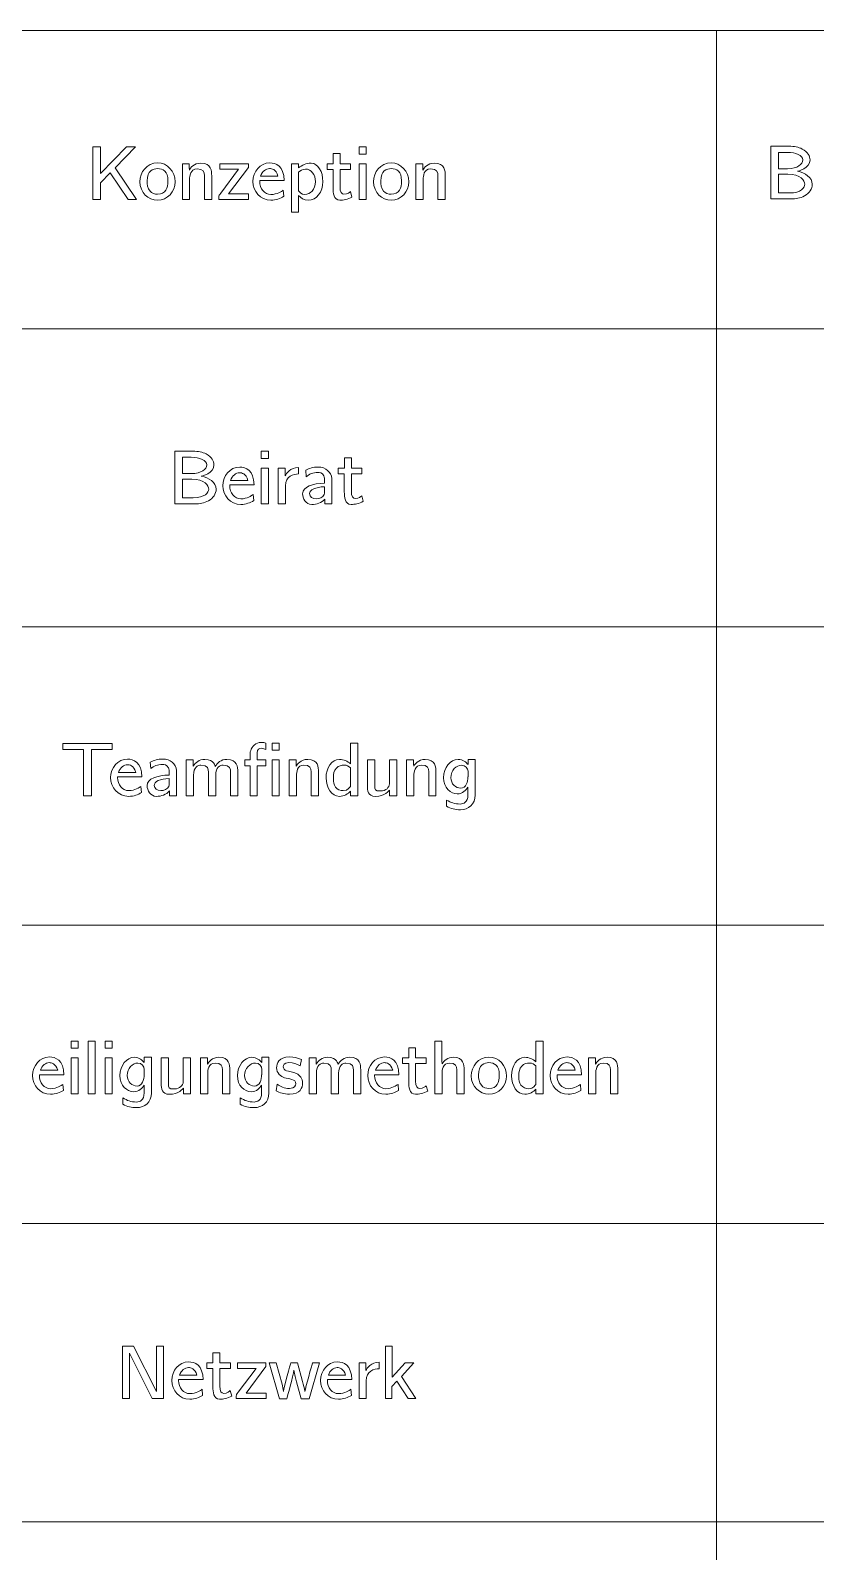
# Model space of a CAD drawing. Header units: inches. Extents: x 0 to 450, y -250 to 0.
# Drawn here: x 92.5 to 158.3, y -127.5 to 0 of the extents above; entities that cross this region are included whole.
import ezdxf

# ---------------------------------------------------------------- set-up
doc = ezdxf.new("R2010")
doc.units = ezdxf.units.IN
doc.header["$MEASUREMENT"] = 0
doc.layers.add('Ebene 1', color=7, linetype='Continuous')
doc.layers.add('Raster', color=7, linetype='Continuous')

msp = doc.modelspace()

# ---------------------------------------------------------------- linework, layer by layer
at = {"layer": 'Ebene 1', "color": 250, "lineweight": 18}
for points in [[(97.73, -9.76), (98.36, -9.76), (98.36, -11.99), (100.54, -9.76), (101.3, -9.76), (99.59, -11.52), (101.39, -14.18), (100.68, -14.18), (99.17, -11.95), (98.36, -12.77), (98.36, -14.18), (97.73, -14.18), (97.73, -9.76)], [(120.06, -9.77), (120.65, -9.77), (120.65, -10.37), (120.06, -10.37), (120.06, -9.77)], [(120.06, -11.18), (120.65, -11.18), (120.65, -14.18), (120.06, -14.18), (120.06, -11.18)], [(111.85, -35.27), (112.44, -35.27), (112.44, -35.87), (111.85, -35.87), (111.85, -35.27)], [(111.85, -36.68), (112.44, -36.68), (112.44, -39.68), (111.85, -39.68), (111.85, -36.68)], [(95.22, -59.77), (99.35, -59.77), (99.35, -60.27), (97.62, -60.27), (97.62, -64.15), (96.95, -64.15), (96.95, -60.27), (95.22, -60.27), (95.22, -59.77)], [(112.76, -59.73), (113.35, -59.73), (113.35, -60.33), (112.76, -60.33), (112.76, -59.73)], [(112.76, -61.15), (113.35, -61.15), (113.35, -64.15), (112.76, -64.15), (112.76, -61.15)], [(95.9, -84.71), (96.5, -84.71), (96.5, -85.31), (95.9, -85.31), (95.9, -84.71)], [(97.33, -84.71), (97.93, -84.71), (97.93, -89.12), (97.33, -89.12), (97.33, -84.71)], [(98.76, -84.71), (99.36, -84.71), (99.36, -85.31), (98.76, -85.31), (98.76, -84.71)], [(95.9, -86.12), (96.5, -86.12), (96.5, -89.12), (95.9, -89.12), (95.9, -86.12)], [(98.76, -86.12), (99.36, -86.12), (99.36, -89.12), (98.76, -89.12), (98.76, -86.12)], [(100.2, -110.27), (101.13, -110.27), (103.05, -114.08), (103.05, -110.27), (103.64, -110.27), (103.64, -114.68), (102.71, -114.68), (100.8, -110.86), (100.8, -114.68), (100.2, -114.68), (100.2, -110.27)], [(122.25, -110.27), (122.81, -110.27), (122.81, -112.88), (123.92, -111.68), (124.65, -111.68), (123.59, -112.83), (124.8, -114.68), (124.15, -114.68), (123.21, -113.23), (122.8, -113.67), (122.8, -114.68), (122.25, -114.68), (122.25, -110.27)]]:
    msp.add_lwpolyline(points, dxfattribs=at)
for points, knots in [([(156.79, -11.81), (156.8, -11.8), (157.85, -11.57), (157.85, -10.85), (157.85, -10.55), (157.66, -10.18), (157.2, -9.94), (156.86, -9.77), (156.54, -9.71), (156.09, -9.71), (156.09, -9.71), (154.57, -9.71), (154.57, -9.71), (154.57, -9.71), (154.57, -14.12), (154.57, -14.12), (154.57, -14.12), (156.26, -14.12), (156.26, -14.12), (156.64, -14.12), (157.02, -14.08), (157.4, -13.86), (157.78, -13.64), (158.04, -13.28), (158.04, -12.9), (158.04, -12.31), (157.41, -11.92), (156.79, -11.81)], [0, 0, 0, 0, 1, 1, 1, 2, 2, 2, 3, 3, 3, 4, 4, 4, 5, 5, 5, 6, 6, 6, 7, 7, 7, 8, 8, 8, 9, 9, 9, 9]), ([(103.15, -11.1), (102.25, -11.1), (101.67, -11.9), (101.67, -12.68), (101.67, -13.6), (102.38, -14.23), (103.15, -14.23), (104, -14.23), (104.63, -13.52), (104.63, -12.69), (104.63, -11.8), (103.96, -11.1), (103.15, -11.1)], [0, 0, 0, 0, 1, 1, 1, 2, 2, 2, 3, 3, 3, 4, 4, 4, 4]), ([(105.23, -11.18), (105.23, -11.18), (105.81, -11.18), (105.81, -11.18), (105.81, -11.18), (105.81, -11.48), (105.81, -11.48), (105.81, -11.48), (105.82, -11.7), (105.82, -11.7), (105.91, -11.53), (106.2, -11.13), (106.78, -11.13), (107.67, -11.13), (107.69, -11.8), (107.69, -12.18), (107.69, -12.18), (107.69, -14.18), (107.69, -14.18), (107.69, -14.18), (107.08, -14.18), (107.08, -14.18), (107.08, -14.18), (107.08, -12.16), (107.08, -12.16), (107.08, -11.88), (106.98, -11.6), (106.46, -11.6), (105.89, -11.6), (105.84, -12.24), (105.84, -12.46), (105.84, -12.46), (105.84, -14.18), (105.84, -14.18), (105.84, -14.18), (105.23, -14.18), (105.23, -14.18), (105.23, -14.18), (105.23, -11.18), (105.23, -11.18)], [0, 0, 0, 0, 1, 1, 1, 2, 2, 2, 3, 3, 3, 4, 4, 4, 5, 5, 5, 6, 6, 6, 7, 7, 7, 8, 8, 8, 9, 9, 9, 10, 10, 10, 11, 11, 11, 12, 12, 12, 13, 13, 13, 13]), ([(108.29, -13.94), (108.29, -13.83), (108.31, -13.83), (108.45, -13.64), (108.45, -13.64), (109.95, -11.64), (109.95, -11.64), (109.95, -11.64), (108.38, -11.64), (108.38, -11.64), (108.38, -11.64), (108.38, -11.18), (108.38, -11.18), (108.38, -11.18), (110.77, -11.18), (110.77, -11.18), (110.77, -11.18), (110.77, -11.49), (110.77, -11.49), (110.77, -11.49), (109.11, -13.7), (109.11, -13.7), (109.11, -13.7), (110.79, -13.7), (110.79, -13.7), (110.79, -13.7), (110.79, -14.18), (110.79, -14.18), (110.79, -14.18), (108.29, -14.18), (108.29, -14.18), (108.29, -14.18), (108.29, -13.94), (108.29, -13.94)], [0, 0, 0, 0, 1, 1, 1, 2, 2, 2, 3, 3, 3, 4, 4, 4, 5, 5, 5, 6, 6, 6, 7, 7, 7, 8, 8, 8, 9, 9, 9, 10, 10, 10, 11, 11, 11, 11]), ([(112.66, -13.75), (112.12, -13.75), (111.72, -13.26), (111.72, -12.65), (111.72, -12.65), (111.72, -12.59), (111.72, -12.59), (111.72, -12.59), (113.76, -12.59), (113.76, -12.59), (113.76, -11.35), (113.04, -11.1), (112.56, -11.1), (111.74, -11.1), (111.15, -11.84), (111.15, -12.66), (111.15, -13.47), (111.75, -14.23), (112.66, -14.23), (113.09, -14.23), (113.44, -14.09), (113.73, -13.9), (113.73, -13.9), (113.68, -13.39), (113.68, -13.39), (113.54, -13.49), (113.19, -13.75), (112.66, -13.75)], [0, 0, 0, 0, 1, 1, 1, 2, 2, 2, 3, 3, 3, 4, 4, 4, 5, 5, 5, 6, 6, 6, 7, 7, 7, 8, 8, 8, 9, 9, 9, 9]), ([(116.03, -11.13), (115.61, -11.13), (115.26, -11.29), (114.96, -11.53), (114.96, -11.53), (114.96, -11.18), (114.96, -11.18), (114.96, -11.18), (114.37, -11.18), (114.37, -11.18), (114.37, -11.18), (114.37, -15.24), (114.37, -15.24), (114.37, -15.24), (114.98, -15.24), (114.98, -15.24), (114.98, -15.24), (114.98, -13.85), (114.98, -13.85), (115.15, -14.02), (115.4, -14.23), (115.8, -14.23), (116.46, -14.23), (117.01, -13.55), (117.01, -12.67), (117.01, -11.86), (116.62, -11.13), (116.03, -11.13)], [0, 0, 0, 0, 1, 1, 1, 2, 2, 2, 3, 3, 3, 4, 4, 4, 5, 5, 5, 6, 6, 6, 7, 7, 7, 8, 8, 8, 9, 9, 9, 9]), ([(117.36, -11.18), (117.36, -11.18), (117.88, -11.18), (117.88, -11.18), (117.88, -11.18), (117.88, -10.32), (117.88, -10.32), (117.88, -10.32), (118.45, -10.32), (118.45, -10.32), (118.45, -10.32), (118.45, -11.18), (118.45, -11.18), (118.45, -11.18), (119.34, -11.18), (119.34, -11.18), (119.34, -11.18), (119.34, -11.66), (119.34, -11.66), (119.34, -11.66), (118.45, -11.66), (118.45, -11.66), (118.45, -11.66), (118.45, -13.11), (118.45, -13.11), (118.45, -13.57), (118.58, -13.73), (118.78, -13.73), (119.09, -13.73), (119.28, -13.55), (119.33, -13.51), (119.33, -13.51), (119.45, -13.97), (119.45, -13.97), (119.09, -14.16), (118.74, -14.23), (118.42, -14.23), (117.92, -14.23), (117.87, -13.59), (117.87, -13.18), (117.87, -13.18), (117.87, -11.66), (117.87, -11.66), (117.87, -11.66), (117.36, -11.66), (117.36, -11.66), (117.36, -11.66), (117.36, -11.18), (117.36, -11.18)], [0, 0, 0, 0, 1, 1, 1, 2, 2, 2, 3, 3, 3, 4, 4, 4, 5, 5, 5, 6, 6, 6, 7, 7, 7, 8, 8, 8, 9, 9, 9, 10, 10, 10, 11, 11, 11, 12, 12, 12, 13, 13, 13, 14, 14, 14, 15, 15, 15, 16, 16, 16, 16]), ([(122.74, -11.1), (121.83, -11.1), (121.26, -11.9), (121.26, -12.68), (121.26, -13.6), (121.97, -14.23), (122.74, -14.23), (123.58, -14.23), (124.22, -13.52), (124.22, -12.69), (124.22, -11.8), (123.54, -11.1), (122.74, -11.1)], [0, 0, 0, 0, 1, 1, 1, 2, 2, 2, 3, 3, 3, 4, 4, 4, 4]), ([(124.81, -11.18), (124.81, -11.18), (125.4, -11.18), (125.4, -11.18), (125.4, -11.18), (125.4, -11.48), (125.4, -11.48), (125.4, -11.48), (125.4, -11.7), (125.4, -11.7), (125.5, -11.53), (125.78, -11.13), (126.36, -11.13), (127.25, -11.13), (127.27, -11.8), (127.27, -12.18), (127.27, -12.18), (127.27, -14.18), (127.27, -14.18), (127.27, -14.18), (126.66, -14.18), (126.66, -14.18), (126.66, -14.18), (126.66, -12.16), (126.66, -12.16), (126.66, -11.88), (126.57, -11.6), (126.04, -11.6), (125.47, -11.6), (125.42, -12.24), (125.42, -12.46), (125.42, -12.46), (125.42, -14.18), (125.42, -14.18), (125.42, -14.18), (124.81, -14.18), (124.81, -14.18), (124.81, -14.18), (124.81, -11.18), (124.81, -11.18)], [0, 0, 0, 0, 1, 1, 1, 2, 2, 2, 3, 3, 3, 4, 4, 4, 5, 5, 5, 6, 6, 6, 7, 7, 7, 8, 8, 8, 9, 9, 9, 10, 10, 10, 11, 11, 11, 12, 12, 12, 13, 13, 13, 13]), ([(155.2, -10.42), (155.2, -10.42), (155.21, -10.22), (155.21, -10.22), (155.21, -10.22), (155.94, -10.22), (155.94, -10.22), (156.67, -10.22), (157.24, -10.47), (157.24, -10.85), (157.24, -11.21), (156.79, -11.59), (155.97, -11.59), (155.97, -11.59), (155.2, -11.59), (155.2, -11.59), (155.2, -11.59), (155.2, -10.42), (155.2, -10.42)], [0, 0, 0, 0, 1, 1, 1, 2, 2, 2, 3, 3, 3, 4, 4, 4, 5, 5, 5, 6, 6, 6, 6]), ([(104.02, -12.61), (104.02, -13.22), (103.84, -13.73), (103.15, -13.73), (102.91, -13.73), (102.68, -13.65), (102.52, -13.47), (102.31, -13.23), (102.28, -12.88), (102.28, -12.62), (102.28, -11.73), (102.78, -11.58), (103.15, -11.58), (103.6, -11.58), (104.02, -11.81), (104.02, -12.58), (104.02, -12.58), (104.02, -12.61), (104.02, -12.61)], [0, 0, 0, 0, 1, 1, 1, 2, 2, 2, 3, 3, 3, 4, 4, 4, 5, 5, 5, 6, 6, 6, 6]), ([(112.55, -11.58), (112.69, -11.58), (113.09, -11.61), (113.24, -12.21), (113.24, -12.21), (111.79, -12.21), (111.79, -12.21), (111.93, -11.81), (112.25, -11.58), (112.55, -11.58)], [0, 0, 0, 0, 1, 1, 1, 2, 2, 2, 3, 3, 3, 3]), ([(115.5, -13.75), (115.19, -13.75), (115.05, -13.54), (114.98, -13.45), (114.98, -13.45), (114.98, -11.88), (114.98, -11.88), (115.1, -11.76), (115.27, -11.62), (115.56, -11.62), (116.03, -11.62), (116.39, -12.1), (116.39, -12.67), (116.39, -13.34), (115.93, -13.75), (115.5, -13.75)], [0, 0, 0, 0, 1, 1, 1, 2, 2, 2, 3, 3, 3, 4, 4, 4, 5, 5, 5, 5]), ([(123.61, -12.61), (123.61, -13.22), (123.42, -13.73), (122.74, -13.73), (122.49, -13.73), (122.26, -13.65), (122.1, -13.47), (121.89, -13.23), (121.87, -12.88), (121.87, -12.62), (121.87, -11.73), (122.36, -11.58), (122.74, -11.58), (123.19, -11.58), (123.6, -11.81), (123.61, -12.58), (123.61, -12.58), (123.61, -12.61), (123.61, -12.61)], [0, 0, 0, 0, 1, 1, 1, 2, 2, 2, 3, 3, 3, 4, 4, 4, 5, 5, 5, 6, 6, 6, 6]), ([(156.12, -13.62), (156.07, -13.62), (156.02, -13.61), (155.97, -13.61), (155.97, -13.61), (155.2, -13.61), (155.2, -13.61), (155.2, -13.61), (155.2, -12.29), (155.2, -12.29), (155.2, -12.29), (155.21, -12.06), (155.21, -12.06), (155.21, -12.06), (155.99, -12.06), (155.99, -12.06), (157.07, -12.06), (157.41, -12.57), (157.41, -12.9), (157.41, -13.16), (157.1, -13.62), (156.12, -13.62)], [0, 0, 0, 0, 1, 1, 1, 2, 2, 2, 3, 3, 3, 4, 4, 4, 5, 5, 5, 6, 6, 6, 7, 7, 7, 7]), ([(106.82, -37.37), (106.84, -37.36), (107.88, -37.13), (107.88, -36.4), (107.88, -36.11), (107.69, -35.74), (107.23, -35.5), (106.89, -35.33), (106.58, -35.27), (106.12, -35.27), (106.12, -35.27), (104.6, -35.27), (104.6, -35.27), (104.6, -35.27), (104.6, -39.68), (104.6, -39.68), (104.6, -39.68), (106.3, -39.68), (106.3, -39.68), (106.67, -39.68), (107.05, -39.64), (107.43, -39.42), (107.81, -39.2), (108.07, -38.84), (108.07, -38.46), (108.07, -37.87), (107.45, -37.48), (106.82, -37.37)], [0, 0, 0, 0, 1, 1, 1, 2, 2, 2, 3, 3, 3, 4, 4, 4, 5, 5, 5, 6, 6, 6, 7, 7, 7, 8, 8, 8, 9, 9, 9, 9]), ([(105.24, -35.98), (105.24, -35.98), (105.24, -35.78), (105.24, -35.78), (105.24, -35.78), (105.97, -35.78), (105.97, -35.78), (106.7, -35.78), (107.27, -36.03), (107.27, -36.41), (107.27, -36.77), (106.82, -37.15), (106, -37.15), (106, -37.15), (105.24, -37.15), (105.24, -37.15), (105.24, -37.15), (105.24, -35.98), (105.24, -35.98)], [0, 0, 0, 0, 1, 1, 1, 2, 2, 2, 3, 3, 3, 4, 4, 4, 5, 5, 5, 6, 6, 6, 6]), ([(110.14, -39.26), (109.6, -39.26), (109.2, -38.76), (109.2, -38.16), (109.2, -38.16), (109.2, -38.09), (109.2, -38.09), (109.2, -38.09), (111.24, -38.09), (111.24, -38.09), (111.24, -36.86), (110.52, -36.6), (110.04, -36.6), (109.22, -36.6), (108.63, -37.34), (108.63, -38.16), (108.63, -38.98), (109.23, -39.73), (110.14, -39.73), (110.57, -39.73), (110.92, -39.59), (111.21, -39.41), (111.21, -39.41), (111.16, -38.89), (111.16, -38.89), (111.02, -39), (110.67, -39.26), (110.14, -39.26)], [0, 0, 0, 0, 1, 1, 1, 2, 2, 2, 3, 3, 3, 4, 4, 4, 5, 5, 5, 6, 6, 6, 7, 7, 7, 8, 8, 8, 9, 9, 9, 9]), ([(113.27, -36.68), (113.27, -36.68), (113.85, -36.68), (113.85, -36.68), (113.85, -36.68), (113.85, -37.33), (113.85, -37.33), (113.96, -37.12), (114.28, -36.65), (114.96, -36.63), (114.96, -36.63), (114.96, -37.17), (114.96, -37.17), (114.57, -37.18), (113.87, -37.37), (113.87, -38.18), (113.87, -38.18), (113.87, -39.68), (113.87, -39.68), (113.87, -39.68), (113.27, -39.68), (113.27, -39.68), (113.27, -39.68), (113.27, -36.68), (113.27, -36.68)], [0, 0, 0, 0, 1, 1, 1, 2, 2, 2, 3, 3, 3, 4, 4, 4, 5, 5, 5, 6, 6, 6, 7, 7, 7, 8, 8, 8, 8]), ([(117.76, -37.55), (117.73, -37.02), (117.24, -36.6), (116.63, -36.6), (116.19, -36.6), (115.88, -36.7), (115.57, -36.87), (115.57, -36.87), (115.61, -37.41), (115.61, -37.41), (115.88, -37.2), (116.15, -37.05), (116.61, -37.05), (116.7, -37.05), (116.95, -37.06), (117.09, -37.34), (117.15, -37.48), (117.15, -37.57), (117.15, -37.73), (117.15, -37.73), (117.15, -37.95), (117.15, -37.95), (116.15, -37.98), (115.31, -38.24), (115.31, -38.84), (115.31, -39.21), (115.55, -39.73), (116.09, -39.73), (116.48, -39.73), (116.91, -39.59), (117.17, -39.28), (117.17, -39.28), (117.17, -39.45), (117.17, -39.45), (117.17, -39.45), (117.17, -39.68), (117.17, -39.68), (117.17, -39.68), (117.77, -39.68), (117.77, -39.68), (117.77, -39.68), (117.77, -37.76), (117.77, -37.76), (117.77, -37.76), (117.76, -37.55), (117.76, -37.55)], [0, 0, 0, 0, 1, 1, 1, 2, 2, 2, 3, 3, 3, 4, 4, 4, 5, 5, 5, 6, 6, 6, 7, 7, 7, 8, 8, 8, 9, 9, 9, 10, 10, 10, 11, 11, 11, 12, 12, 12, 13, 13, 13, 14, 14, 14, 15, 15, 15, 15]), ([(118.3, -36.68), (118.3, -36.68), (118.82, -36.68), (118.82, -36.68), (118.82, -36.68), (118.82, -35.83), (118.82, -35.83), (118.82, -35.83), (119.4, -35.83), (119.4, -35.83), (119.4, -35.83), (119.4, -36.68), (119.4, -36.68), (119.4, -36.68), (120.29, -36.68), (120.29, -36.68), (120.29, -36.68), (120.29, -37.16), (120.29, -37.16), (120.29, -37.16), (119.4, -37.16), (119.4, -37.16), (119.4, -37.16), (119.4, -38.61), (119.4, -38.61), (119.4, -39.08), (119.53, -39.24), (119.73, -39.24), (120.03, -39.24), (120.22, -39.05), (120.27, -39.01), (120.27, -39.01), (120.4, -39.47), (120.4, -39.47), (120.04, -39.67), (119.68, -39.73), (119.37, -39.73), (118.86, -39.73), (118.81, -39.1), (118.81, -38.68), (118.81, -38.68), (118.81, -37.16), (118.81, -37.16), (118.81, -37.16), (118.3, -37.16), (118.3, -37.16), (118.3, -37.16), (118.3, -36.68), (118.3, -36.68)], [0, 0, 0, 0, 1, 1, 1, 2, 2, 2, 3, 3, 3, 4, 4, 4, 5, 5, 5, 6, 6, 6, 7, 7, 7, 8, 8, 8, 9, 9, 9, 10, 10, 10, 11, 11, 11, 12, 12, 12, 13, 13, 13, 14, 14, 14, 15, 15, 15, 16, 16, 16, 16]), ([(106.15, -39.18), (106.1, -39.18), (106.05, -39.17), (106, -39.17), (106, -39.17), (105.24, -39.17), (105.24, -39.17), (105.24, -39.17), (105.24, -37.85), (105.24, -37.85), (105.24, -37.85), (105.24, -37.62), (105.24, -37.62), (105.24, -37.62), (106.02, -37.62), (106.02, -37.62), (107.1, -37.62), (107.44, -38.13), (107.44, -38.46), (107.44, -38.72), (107.13, -39.18), (106.15, -39.18)], [0, 0, 0, 0, 1, 1, 1, 2, 2, 2, 3, 3, 3, 4, 4, 4, 5, 5, 5, 6, 6, 6, 7, 7, 7, 7]), ([(110.03, -37.08), (110.17, -37.08), (110.57, -37.12), (110.72, -37.72), (110.72, -37.72), (109.27, -37.72), (109.27, -37.72), (109.41, -37.31), (109.73, -37.08), (110.03, -37.08)], [0, 0, 0, 0, 1, 1, 1, 2, 2, 2, 3, 3, 3, 3]), ([(117.15, -38.65), (117.15, -38.74), (117.15, -38.82), (117.12, -38.91), (117.02, -39.13), (116.73, -39.26), (116.46, -39.26), (116.15, -39.26), (115.9, -39.08), (115.9, -38.82), (115.9, -38.48), (116.4, -38.28), (117.15, -38.25), (117.15, -38.25), (117.15, -38.65), (117.15, -38.65)], [0, 0, 0, 0, 1, 1, 1, 2, 2, 2, 3, 3, 3, 4, 4, 4, 5, 5, 5, 5]), ([(110.46, -61.15), (110.46, -61.15), (110.91, -61.15), (110.91, -61.15), (110.91, -61.15), (110.91, -60.81), (110.91, -60.81), (110.91, -60.63), (110.9, -60.53), (110.96, -60.36), (111.06, -60.03), (111.36, -59.68), (111.85, -59.68), (111.98, -59.68), (112.12, -59.71), (112.24, -59.73), (112.24, -59.73), (112.24, -60.28), (112.24, -60.28), (112.13, -60.22), (112.01, -60.17), (111.84, -60.17), (111.72, -60.17), (111.49, -60.23), (111.49, -60.56), (111.49, -60.56), (111.49, -61.15), (111.49, -61.15), (111.49, -61.15), (112.24, -61.15), (112.24, -61.15), (112.24, -61.15), (112.24, -61.63), (112.24, -61.63), (112.24, -61.63), (111.51, -61.63), (111.51, -61.63), (111.51, -61.63), (111.51, -64.15), (111.51, -64.15), (111.51, -64.15), (110.91, -64.15), (110.91, -64.15), (110.91, -64.15), (110.91, -61.63), (110.91, -61.63), (110.91, -61.63), (110.46, -61.63), (110.46, -61.63), (110.46, -61.63), (110.46, -61.15), (110.46, -61.15)], [0, 0, 0, 0, 1, 1, 1, 2, 2, 2, 3, 3, 3, 4, 4, 4, 5, 5, 5, 6, 6, 6, 7, 7, 7, 8, 8, 8, 9, 9, 9, 10, 10, 10, 11, 11, 11, 12, 12, 12, 13, 13, 13, 14, 14, 14, 15, 15, 15, 16, 16, 16, 17, 17, 17, 17]), ([(119.33, -59.73), (119.33, -59.73), (119.33, -61.47), (119.33, -61.47), (119.08, -61.25), (118.77, -61.1), (118.4, -61.1), (117.74, -61.1), (117.28, -61.83), (117.28, -62.64), (117.28, -63.47), (117.75, -64.2), (118.4, -64.2), (118.82, -64.2), (119.11, -63.98), (119.32, -63.77), (119.32, -63.77), (119.32, -64.15), (119.32, -64.15), (119.32, -64.15), (119.93, -64.15), (119.93, -64.15), (119.93, -64.15), (119.93, -59.73), (119.93, -59.73), (119.93, -59.73), (119.33, -59.73), (119.33, -59.73)], [0, 0, 0, 0, 1, 1, 1, 2, 2, 2, 3, 3, 3, 4, 4, 4, 5, 5, 5, 6, 6, 6, 7, 7, 7, 8, 8, 8, 9, 9, 9, 9]), ([(100.74, -63.72), (100.2, -63.72), (99.8, -63.23), (99.8, -62.62), (99.8, -62.62), (99.8, -62.56), (99.8, -62.56), (99.8, -62.56), (101.84, -62.56), (101.84, -62.56), (101.84, -61.32), (101.12, -61.07), (100.64, -61.07), (99.82, -61.07), (99.22, -61.81), (99.22, -62.63), (99.22, -63.44), (99.83, -64.2), (100.74, -64.2), (101.17, -64.2), (101.52, -64.06), (101.8, -63.88), (101.8, -63.88), (101.76, -63.36), (101.76, -63.36), (101.62, -63.46), (101.26, -63.72), (100.74, -63.72)], [0, 0, 0, 0, 1, 1, 1, 2, 2, 2, 3, 3, 3, 4, 4, 4, 5, 5, 5, 6, 6, 6, 7, 7, 7, 8, 8, 8, 9, 9, 9, 9]), ([(104.74, -62.02), (104.7, -61.49), (104.22, -61.07), (103.6, -61.07), (103.16, -61.07), (102.86, -61.17), (102.54, -61.34), (102.54, -61.34), (102.58, -61.87), (102.58, -61.87), (102.86, -61.67), (103.12, -61.52), (103.59, -61.52), (103.68, -61.52), (103.92, -61.53), (104.06, -61.81), (104.13, -61.94), (104.13, -62.04), (104.13, -62.19), (104.13, -62.19), (104.13, -62.41), (104.13, -62.41), (103.12, -62.45), (102.28, -62.71), (102.28, -63.3), (102.28, -63.68), (102.53, -64.2), (103.07, -64.2), (103.45, -64.2), (103.89, -64.06), (104.14, -63.74), (104.14, -63.74), (104.15, -63.92), (104.15, -63.92), (104.15, -63.92), (104.15, -64.15), (104.15, -64.15), (104.15, -64.15), (104.74, -64.15), (104.74, -64.15), (104.74, -64.15), (104.74, -62.23), (104.74, -62.23), (104.74, -62.23), (104.74, -62.02), (104.74, -62.02)], [0, 0, 0, 0, 1, 1, 1, 2, 2, 2, 3, 3, 3, 4, 4, 4, 5, 5, 5, 6, 6, 6, 7, 7, 7, 8, 8, 8, 9, 9, 9, 10, 10, 10, 11, 11, 11, 12, 12, 12, 13, 13, 13, 14, 14, 14, 15, 15, 15, 15]), ([(105.56, -61.15), (105.56, -61.15), (106.15, -61.15), (106.15, -61.15), (106.15, -61.15), (106.15, -61.46), (106.15, -61.46), (106.15, -61.46), (106.15, -61.67), (106.15, -61.67), (106.32, -61.38), (106.64, -61.1), (107.11, -61.1), (107.93, -61.1), (107.96, -61.7), (107.99, -61.7), (108.15, -61.4), (108.47, -61.1), (108.97, -61.1), (109.84, -61.1), (109.88, -61.75), (109.88, -62.15), (109.88, -62.15), (109.88, -64.15), (109.88, -64.15), (109.88, -64.15), (109.27, -64.15), (109.27, -64.15), (109.27, -64.15), (109.27, -62.18), (109.27, -62.18), (109.26, -61.95), (109.26, -61.58), (108.64, -61.58), (108.4, -61.58), (108.03, -61.74), (108.03, -62.43), (108.03, -62.43), (108.03, -64.15), (108.03, -64.15), (108.03, -64.15), (107.41, -64.15), (107.41, -64.15), (107.41, -64.15), (107.41, -62.18), (107.41, -62.18), (107.4, -61.95), (107.41, -61.58), (106.79, -61.58), (106.54, -61.58), (106.17, -61.74), (106.17, -62.43), (106.17, -62.43), (106.17, -64.15), (106.17, -64.15), (106.17, -64.15), (105.56, -64.15), (105.56, -64.15), (105.56, -64.15), (105.56, -61.15), (105.56, -61.15)], [0, 0, 0, 0, 1, 1, 1, 2, 2, 2, 3, 3, 3, 4, 4, 4, 5, 5, 5, 6, 6, 6, 7, 7, 7, 8, 8, 8, 9, 9, 9, 10, 10, 10, 11, 11, 11, 12, 12, 12, 13, 13, 13, 14, 14, 14, 15, 15, 15, 16, 16, 16, 17, 17, 17, 18, 18, 18, 19, 19, 19, 20, 20, 20, 20]), ([(114.19, -61.15), (114.19, -61.15), (114.77, -61.15), (114.77, -61.15), (114.77, -61.15), (114.77, -61.46), (114.77, -61.46), (114.77, -61.46), (114.78, -61.67), (114.78, -61.67), (114.87, -61.5), (115.16, -61.1), (115.74, -61.1), (116.62, -61.1), (116.64, -61.77), (116.64, -62.15), (116.64, -62.15), (116.64, -64.15), (116.64, -64.15), (116.64, -64.15), (116.03, -64.15), (116.03, -64.15), (116.03, -64.15), (116.03, -62.13), (116.03, -62.13), (116.03, -61.85), (115.94, -61.58), (115.42, -61.58), (114.85, -61.58), (114.8, -62.21), (114.8, -62.43), (114.8, -62.43), (114.8, -64.15), (114.8, -64.15), (114.8, -64.15), (114.19, -64.15), (114.19, -64.15), (114.19, -64.15), (114.19, -61.15), (114.19, -61.15)], [0, 0, 0, 0, 1, 1, 1, 2, 2, 2, 3, 3, 3, 4, 4, 4, 5, 5, 5, 6, 6, 6, 7, 7, 7, 8, 8, 8, 9, 9, 9, 10, 10, 10, 11, 11, 11, 12, 12, 12, 13, 13, 13, 13]), ([(120.75, -61.15), (120.75, -61.15), (121.36, -61.15), (121.36, -61.15), (121.36, -61.15), (121.36, -63.27), (121.36, -63.27), (121.37, -63.66), (121.34, -63.75), (121.84, -63.75), (122.33, -63.75), (122.56, -63.44), (122.59, -63.16), (122.6, -63.09), (122.6, -63.02), (122.6, -62.96), (122.6, -62.96), (122.6, -61.15), (122.6, -61.15), (122.6, -61.15), (123.21, -61.15), (123.21, -61.15), (123.21, -61.15), (123.21, -64.15), (123.21, -64.15), (123.21, -64.15), (122.61, -64.15), (122.61, -64.15), (122.61, -64.15), (122.61, -63.67), (122.61, -63.67), (122.57, -63.72), (122.2, -64.2), (121.42, -64.2), (120.78, -64.2), (120.75, -63.68), (120.75, -63.32), (120.75, -63.32), (120.75, -61.15), (120.75, -61.15)], [0, 0, 0, 0, 1, 1, 1, 2, 2, 2, 3, 3, 3, 4, 4, 4, 5, 5, 5, 6, 6, 6, 7, 7, 7, 8, 8, 8, 9, 9, 9, 10, 10, 10, 11, 11, 11, 12, 12, 12, 13, 13, 13, 13]), ([(124.03, -61.15), (124.03, -61.15), (124.62, -61.15), (124.62, -61.15), (124.62, -61.15), (124.62, -61.46), (124.62, -61.46), (124.62, -61.46), (124.63, -61.67), (124.63, -61.67), (124.72, -61.5), (125.01, -61.1), (125.58, -61.1), (126.47, -61.1), (126.49, -61.77), (126.49, -62.15), (126.49, -62.15), (126.49, -64.15), (126.49, -64.15), (126.49, -64.15), (125.88, -64.15), (125.88, -64.15), (125.88, -64.15), (125.88, -62.13), (125.88, -62.13), (125.88, -61.85), (125.79, -61.58), (125.27, -61.58), (124.7, -61.58), (124.64, -62.21), (124.64, -62.43), (124.64, -62.43), (124.64, -64.15), (124.64, -64.15), (124.64, -64.15), (124.03, -64.15), (124.03, -64.15), (124.03, -64.15), (124.03, -61.15), (124.03, -61.15)], [0, 0, 0, 0, 1, 1, 1, 2, 2, 2, 3, 3, 3, 4, 4, 4, 5, 5, 5, 6, 6, 6, 7, 7, 7, 8, 8, 8, 9, 9, 9, 10, 10, 10, 11, 11, 11, 12, 12, 12, 13, 13, 13, 13]), ([(129.18, -61.1), (129.18, -61.1), (129.18, -61.54), (129.18, -61.54), (129.02, -61.34), (128.76, -61.1), (128.35, -61.1), (127.7, -61.1), (127.13, -61.77), (127.13, -62.64), (127.13, -63.47), (127.72, -63.99), (128.28, -63.99), (128.74, -63.99), (129.02, -63.68), (129.16, -63.42), (129.16, -63.42), (129.17, -63.64), (129.17, -63.64), (129.17, -63.64), (129.17, -64.08), (129.17, -64.08), (129.17, -64.69), (128.78, -64.84), (128.54, -64.84), (128.05, -64.84), (127.75, -64.71), (127.37, -64.51), (127.37, -64.51), (127.37, -65.03), (127.37, -65.03), (127.76, -65.22), (128.07, -65.32), (128.55, -65.32), (129.21, -65.32), (129.78, -64.86), (129.78, -64.09), (129.78, -64.09), (129.78, -61.1), (129.78, -61.1), (129.78, -61.1), (129.18, -61.1), (129.18, -61.1)], [0, 0, 0, 0, 1, 1, 1, 2, 2, 2, 3, 3, 3, 4, 4, 4, 5, 5, 5, 6, 6, 6, 7, 7, 7, 8, 8, 8, 9, 9, 9, 10, 10, 10, 11, 11, 11, 12, 12, 12, 13, 13, 13, 14, 14, 14, 14]), ([(100.63, -61.55), (100.77, -61.55), (101.17, -61.58), (101.32, -62.19), (101.32, -62.19), (99.87, -62.19), (99.87, -62.19), (100.01, -61.78), (100.32, -61.55), (100.63, -61.55)], [0, 0, 0, 0, 1, 1, 1, 2, 2, 2, 3, 3, 3, 3]), ([(119.32, -63.38), (119.29, -63.39), (119.13, -63.72), (118.72, -63.72), (118.48, -63.72), (118.22, -63.63), (118.08, -63.42), (117.93, -63.23), (117.9, -62.97), (117.89, -62.73), (117.89, -62.73), (117.89, -62.6), (117.89, -62.6), (117.9, -62.33), (117.94, -62.03), (118.14, -61.83), (118.31, -61.63), (118.59, -61.58), (118.79, -61.58), (119.03, -61.58), (119.17, -61.67), (119.32, -61.82), (119.32, -61.82), (119.32, -63.38), (119.32, -63.38)], [0, 0, 0, 0, 1, 1, 1, 2, 2, 2, 3, 3, 3, 4, 4, 4, 5, 5, 5, 6, 6, 6, 7, 7, 7, 8, 8, 8, 8]), ([(129.18, -62.56), (129.18, -62.56), (129.17, -62.56), (129.17, -62.56), (129.16, -62.98), (129.03, -63.51), (128.56, -63.51), (128.15, -63.51), (127.74, -63.15), (127.74, -62.64), (127.74, -62), (128.21, -61.58), (128.64, -61.58), (128.98, -61.58), (129.18, -61.89), (129.18, -62.1), (129.18, -62.1), (129.18, -62.56), (129.18, -62.56)], [0, 0, 0, 0, 1, 1, 1, 2, 2, 2, 3, 3, 3, 4, 4, 4, 5, 5, 5, 6, 6, 6, 6]), ([(104.13, -63.11), (104.13, -63.2), (104.13, -63.29), (104.09, -63.37), (103.99, -63.6), (103.7, -63.72), (103.43, -63.72), (103.12, -63.72), (102.87, -63.54), (102.87, -63.29), (102.87, -62.94), (103.37, -62.74), (104.13, -62.71), (104.13, -62.71), (104.13, -63.11), (104.13, -63.11)], [0, 0, 0, 0, 1, 1, 1, 2, 2, 2, 3, 3, 3, 4, 4, 4, 5, 5, 5, 5]), ([(123.7, -86.12), (123.7, -86.12), (124.22, -86.12), (124.22, -86.12), (124.22, -86.12), (124.22, -85.27), (124.22, -85.27), (124.22, -85.27), (124.79, -85.27), (124.79, -85.27), (124.79, -85.27), (124.79, -86.12), (124.79, -86.12), (124.79, -86.12), (125.68, -86.12), (125.68, -86.12), (125.68, -86.12), (125.68, -86.6), (125.68, -86.6), (125.68, -86.6), (124.79, -86.6), (124.79, -86.6), (124.79, -86.6), (124.79, -88.06), (124.79, -88.06), (124.79, -88.52), (124.93, -88.68), (125.12, -88.68), (125.43, -88.68), (125.62, -88.49), (125.67, -88.46), (125.67, -88.46), (125.8, -88.91), (125.8, -88.91), (125.43, -89.11), (125.08, -89.17), (124.77, -89.17), (124.26, -89.17), (124.21, -88.54), (124.21, -88.13), (124.21, -88.13), (124.21, -86.6), (124.21, -86.6), (124.21, -86.6), (123.7, -86.6), (123.7, -86.6), (123.7, -86.6), (123.7, -86.12), (123.7, -86.12)], [0, 0, 0, 0, 1, 1, 1, 2, 2, 2, 3, 3, 3, 4, 4, 4, 5, 5, 5, 6, 6, 6, 7, 7, 7, 8, 8, 8, 9, 9, 9, 10, 10, 10, 11, 11, 11, 12, 12, 12, 13, 13, 13, 14, 14, 14, 15, 15, 15, 16, 16, 16, 16]), ([(126.39, -84.71), (126.39, -84.71), (126.99, -84.71), (126.99, -84.71), (126.99, -84.71), (126.99, -86.36), (126.99, -86.36), (126.99, -86.36), (127, -86.63), (127, -86.63), (127.16, -86.35), (127.47, -86.07), (127.94, -86.07), (128.83, -86.07), (128.85, -86.74), (128.85, -87.12), (128.85, -87.12), (128.85, -89.12), (128.85, -89.12), (128.85, -89.12), (128.24, -89.12), (128.24, -89.12), (128.24, -89.12), (128.24, -87.11), (128.24, -87.11), (128.24, -86.82), (128.15, -86.55), (127.63, -86.55), (127.05, -86.55), (127, -87.19), (127, -87.41), (127, -87.41), (127, -89.12), (127, -89.12), (127, -89.12), (126.39, -89.12), (126.39, -89.12), (126.39, -89.12), (126.39, -84.71), (126.39, -84.71)], [0, 0, 0, 0, 1, 1, 1, 2, 2, 2, 3, 3, 3, 4, 4, 4, 5, 5, 5, 6, 6, 6, 7, 7, 7, 8, 8, 8, 9, 9, 9, 10, 10, 10, 11, 11, 11, 12, 12, 12, 13, 13, 13, 13]), ([(134.87, -84.71), (134.87, -84.71), (134.87, -86.44), (134.87, -86.44), (134.62, -86.23), (134.31, -86.07), (133.94, -86.07), (133.28, -86.07), (132.83, -86.8), (132.83, -87.62), (132.83, -88.45), (133.29, -89.17), (133.94, -89.17), (134.36, -89.17), (134.65, -88.96), (134.86, -88.75), (134.86, -88.75), (134.86, -89.12), (134.86, -89.12), (134.86, -89.12), (135.47, -89.12), (135.47, -89.12), (135.47, -89.12), (135.47, -84.71), (135.47, -84.71), (135.47, -84.71), (134.87, -84.71), (134.87, -84.71)], [0, 0, 0, 0, 1, 1, 1, 2, 2, 2, 3, 3, 3, 4, 4, 4, 5, 5, 5, 6, 6, 6, 7, 7, 7, 8, 8, 8, 9, 9, 9, 9]), ([(94.19, -88.7), (93.65, -88.7), (93.25, -88.2), (93.25, -87.6), (93.25, -87.6), (93.25, -87.53), (93.25, -87.53), (93.25, -87.53), (95.3, -87.53), (95.3, -87.53), (95.3, -86.3), (94.57, -86.04), (94.09, -86.04), (93.27, -86.04), (92.68, -86.79), (92.68, -87.6), (92.68, -88.42), (93.28, -89.17), (94.19, -89.17), (94.62, -89.17), (94.97, -89.03), (95.26, -88.85), (95.26, -88.85), (95.22, -88.34), (95.22, -88.34), (95.08, -88.44), (94.72, -88.7), (94.19, -88.7)], [0, 0, 0, 0, 1, 1, 1, 2, 2, 2, 3, 3, 3, 4, 4, 4, 5, 5, 5, 6, 6, 6, 7, 7, 7, 8, 8, 8, 9, 9, 9, 9]), ([(94.08, -86.52), (94.22, -86.52), (94.62, -86.56), (94.78, -87.16), (94.78, -87.16), (93.33, -87.16), (93.33, -87.16), (93.46, -86.75), (93.78, -86.52), (94.08, -86.52)], [0, 0, 0, 0, 1, 1, 1, 2, 2, 2, 3, 3, 3, 3]), ([(102.04, -86.07), (102.04, -86.07), (102.04, -86.52), (102.04, -86.52), (101.88, -86.32), (101.62, -86.07), (101.22, -86.07), (100.57, -86.07), (100, -86.75), (100, -87.61), (100, -88.44), (100.58, -88.96), (101.15, -88.96), (101.6, -88.96), (101.88, -88.65), (102.02, -88.4), (102.02, -88.4), (102.03, -88.61), (102.03, -88.61), (102.03, -88.61), (102.03, -89.06), (102.03, -89.06), (102.03, -89.67), (101.65, -89.82), (101.4, -89.82), (100.91, -89.82), (100.61, -89.69), (100.24, -89.48), (100.24, -89.48), (100.24, -90.01), (100.24, -90.01), (100.62, -90.2), (100.93, -90.29), (101.41, -90.29), (102.07, -90.29), (102.64, -89.83), (102.64, -89.07), (102.64, -89.07), (102.64, -86.07), (102.64, -86.07), (102.64, -86.07), (102.04, -86.07), (102.04, -86.07)], [0, 0, 0, 0, 1, 1, 1, 2, 2, 2, 3, 3, 3, 4, 4, 4, 5, 5, 5, 6, 6, 6, 7, 7, 7, 8, 8, 8, 9, 9, 9, 10, 10, 10, 11, 11, 11, 12, 12, 12, 13, 13, 13, 14, 14, 14, 14]), ([(102.04, -87.53), (102.04, -87.53), (102.03, -87.53), (102.03, -87.53), (102.02, -87.95), (101.89, -88.48), (101.43, -88.48), (101.01, -88.48), (100.61, -88.13), (100.61, -87.61), (100.61, -86.98), (101.07, -86.55), (101.5, -86.55), (101.84, -86.55), (102.04, -86.86), (102.04, -87.08), (102.04, -87.08), (102.04, -87.53), (102.04, -87.53)], [0, 0, 0, 0, 1, 1, 1, 2, 2, 2, 3, 3, 3, 4, 4, 4, 5, 5, 5, 6, 6, 6, 6]), ([(103.46, -86.12), (103.46, -86.12), (104.07, -86.12), (104.07, -86.12), (104.07, -86.12), (104.07, -88.25), (104.07, -88.25), (104.08, -88.63), (104.05, -88.72), (104.56, -88.72), (105.04, -88.72), (105.27, -88.41), (105.31, -88.13), (105.31, -88.07), (105.31, -88), (105.31, -87.94), (105.31, -87.94), (105.31, -86.12), (105.31, -86.12), (105.31, -86.12), (105.92, -86.12), (105.92, -86.12), (105.92, -86.12), (105.92, -89.12), (105.92, -89.12), (105.92, -89.12), (105.32, -89.12), (105.32, -89.12), (105.32, -89.12), (105.32, -88.65), (105.32, -88.65), (105.29, -88.7), (104.91, -89.17), (104.14, -89.17), (103.49, -89.17), (103.46, -88.66), (103.46, -88.29), (103.46, -88.29), (103.46, -86.12), (103.46, -86.12)], [0, 0, 0, 0, 1, 1, 1, 2, 2, 2, 3, 3, 3, 4, 4, 4, 5, 5, 5, 6, 6, 6, 7, 7, 7, 8, 8, 8, 9, 9, 9, 10, 10, 10, 11, 11, 11, 12, 12, 12, 13, 13, 13, 13]), ([(106.75, -86.12), (106.75, -86.12), (107.33, -86.12), (107.33, -86.12), (107.33, -86.12), (107.33, -86.43), (107.33, -86.43), (107.33, -86.43), (107.34, -86.65), (107.34, -86.65), (107.43, -86.47), (107.72, -86.07), (108.3, -86.07), (109.19, -86.07), (109.2, -86.75), (109.2, -87.12), (109.2, -87.12), (109.2, -89.12), (109.2, -89.12), (109.2, -89.12), (108.59, -89.12), (108.59, -89.12), (108.59, -89.12), (108.59, -87.11), (108.59, -87.11), (108.59, -86.82), (108.5, -86.55), (107.98, -86.55), (107.41, -86.55), (107.36, -87.19), (107.36, -87.41), (107.36, -87.41), (107.36, -89.12), (107.36, -89.12), (107.36, -89.12), (106.75, -89.12), (106.75, -89.12), (106.75, -89.12), (106.75, -86.12), (106.75, -86.12)], [0, 0, 0, 0, 1, 1, 1, 2, 2, 2, 3, 3, 3, 4, 4, 4, 5, 5, 5, 6, 6, 6, 7, 7, 7, 8, 8, 8, 9, 9, 9, 10, 10, 10, 11, 11, 11, 12, 12, 12, 13, 13, 13, 13]), ([(111.89, -86.07), (111.89, -86.07), (111.89, -86.52), (111.89, -86.52), (111.73, -86.32), (111.47, -86.07), (111.06, -86.07), (110.42, -86.07), (109.85, -86.75), (109.85, -87.61), (109.85, -88.44), (110.43, -88.96), (110.99, -88.96), (111.45, -88.96), (111.73, -88.65), (111.87, -88.4), (111.87, -88.4), (111.88, -88.61), (111.88, -88.61), (111.88, -88.61), (111.88, -89.06), (111.88, -89.06), (111.88, -89.67), (111.5, -89.82), (111.25, -89.82), (110.76, -89.82), (110.46, -89.69), (110.09, -89.48), (110.09, -89.48), (110.09, -90.01), (110.09, -90.01), (110.47, -90.2), (110.78, -90.29), (111.26, -90.29), (111.92, -90.29), (112.49, -89.83), (112.49, -89.07), (112.49, -89.07), (112.49, -86.07), (112.49, -86.07), (112.49, -86.07), (111.89, -86.07), (111.89, -86.07)], [0, 0, 0, 0, 1, 1, 1, 2, 2, 2, 3, 3, 3, 4, 4, 4, 5, 5, 5, 6, 6, 6, 7, 7, 7, 8, 8, 8, 9, 9, 9, 10, 10, 10, 11, 11, 11, 12, 12, 12, 13, 13, 13, 14, 14, 14, 14]), ([(111.89, -87.53), (111.89, -87.53), (111.88, -87.53), (111.88, -87.53), (111.87, -87.95), (111.74, -88.48), (111.27, -88.48), (110.86, -88.48), (110.45, -88.13), (110.45, -87.61), (110.45, -86.98), (110.92, -86.55), (111.35, -86.55), (111.69, -86.55), (111.89, -86.86), (111.89, -87.08), (111.89, -87.08), (111.89, -87.53), (111.89, -87.53)], [0, 0, 0, 0, 1, 1, 1, 2, 2, 2, 3, 3, 3, 4, 4, 4, 5, 5, 5, 6, 6, 6, 6]), ([(113.19, -88.33), (113.46, -88.51), (113.76, -88.68), (114.21, -88.68), (114.65, -88.68), (114.75, -88.45), (114.75, -88.29), (114.75, -87.87), (114.13, -87.9), (113.8, -87.78), (113.5, -87.68), (113.13, -87.41), (113.13, -86.94), (113.13, -86.59), (113.3, -86.04), (114.23, -86.04), (114.61, -86.04), (114.84, -86.1), (115.21, -86.26), (115.21, -86.26), (115.12, -86.78), (115.12, -86.78), (114.79, -86.6), (114.54, -86.52), (114.16, -86.52), (113.76, -86.52), (113.68, -86.73), (113.68, -86.87), (113.68, -87), (113.78, -87.13), (113.96, -87.2), (114.17, -87.27), (114.51, -87.27), (114.81, -87.43), (115.05, -87.57), (115.31, -87.83), (115.31, -88.24), (115.31, -88.61), (115.12, -89.17), (114.22, -89.17), (113.75, -89.17), (113.38, -89.03), (113.09, -88.88), (113.09, -88.88), (113.19, -88.33), (113.19, -88.33)], [0, 0, 0, 0, 1, 1, 1, 2, 2, 2, 3, 3, 3, 4, 4, 4, 5, 5, 5, 6, 6, 6, 7, 7, 7, 8, 8, 8, 9, 9, 9, 10, 10, 10, 11, 11, 11, 12, 12, 12, 13, 13, 13, 14, 14, 14, 15, 15, 15, 15]), ([(115.86, -86.12), (115.86, -86.12), (116.45, -86.12), (116.45, -86.12), (116.45, -86.12), (116.45, -86.43), (116.45, -86.43), (116.45, -86.43), (116.46, -86.65), (116.46, -86.65), (116.63, -86.35), (116.94, -86.07), (117.41, -86.07), (118.23, -86.07), (118.27, -86.67), (118.29, -86.67), (118.46, -86.37), (118.77, -86.07), (119.27, -86.07), (120.15, -86.07), (120.18, -86.72), (120.18, -87.12), (120.18, -87.12), (120.18, -89.12), (120.18, -89.12), (120.18, -89.12), (119.57, -89.12), (119.57, -89.12), (119.57, -89.12), (119.57, -87.15), (119.57, -87.15), (119.56, -86.93), (119.56, -86.55), (118.94, -86.55), (118.7, -86.55), (118.33, -86.72), (118.33, -87.41), (118.33, -87.41), (118.33, -89.12), (118.33, -89.12), (118.33, -89.12), (117.71, -89.12), (117.71, -89.12), (117.71, -89.12), (117.71, -87.15), (117.71, -87.15), (117.71, -86.93), (117.71, -86.55), (117.09, -86.55), (116.84, -86.55), (116.47, -86.72), (116.47, -87.41), (116.47, -87.41), (116.47, -89.12), (116.47, -89.12), (116.47, -89.12), (115.86, -89.12), (115.86, -89.12), (115.86, -89.12), (115.86, -86.12), (115.86, -86.12)], [0, 0, 0, 0, 1, 1, 1, 2, 2, 2, 3, 3, 3, 4, 4, 4, 5, 5, 5, 6, 6, 6, 7, 7, 7, 8, 8, 8, 9, 9, 9, 10, 10, 10, 11, 11, 11, 12, 12, 12, 13, 13, 13, 14, 14, 14, 15, 15, 15, 16, 16, 16, 17, 17, 17, 18, 18, 18, 19, 19, 19, 20, 20, 20, 20]), ([(122.29, -88.7), (121.75, -88.7), (121.35, -88.2), (121.35, -87.6), (121.35, -87.6), (121.35, -87.53), (121.35, -87.53), (121.35, -87.53), (123.39, -87.53), (123.39, -87.53), (123.39, -86.3), (122.67, -86.04), (122.18, -86.04), (121.36, -86.04), (120.77, -86.79), (120.77, -87.6), (120.77, -88.42), (121.38, -89.17), (122.29, -89.17), (122.72, -89.17), (123.07, -89.03), (123.35, -88.85), (123.35, -88.85), (123.31, -88.34), (123.31, -88.34), (123.17, -88.44), (122.81, -88.7), (122.29, -88.7)], [0, 0, 0, 0, 1, 1, 1, 2, 2, 2, 3, 3, 3, 4, 4, 4, 5, 5, 5, 6, 6, 6, 7, 7, 7, 8, 8, 8, 9, 9, 9, 9]), ([(122.18, -86.52), (122.32, -86.52), (122.72, -86.56), (122.87, -87.16), (122.87, -87.16), (121.42, -87.16), (121.42, -87.16), (121.55, -86.75), (121.87, -86.52), (122.18, -86.52)], [0, 0, 0, 0, 1, 1, 1, 2, 2, 2, 3, 3, 3, 3]), ([(130.93, -86.05), (130.03, -86.05), (129.45, -86.85), (129.45, -87.63), (129.45, -88.54), (130.17, -89.17), (130.93, -89.17), (131.78, -89.17), (132.41, -88.46), (132.41, -87.64), (132.41, -86.75), (131.74, -86.05), (130.93, -86.05)], [0, 0, 0, 0, 1, 1, 1, 2, 2, 2, 3, 3, 3, 4, 4, 4, 4]), ([(131.8, -87.56), (131.8, -88.16), (131.62, -88.68), (130.93, -88.68), (130.69, -88.68), (130.46, -88.6), (130.3, -88.41), (130.09, -88.18), (130.06, -87.83), (130.06, -87.57), (130.06, -86.68), (130.56, -86.52), (130.93, -86.52), (131.38, -86.52), (131.8, -86.75), (131.8, -87.53), (131.8, -87.53), (131.8, -87.56), (131.8, -87.56)], [0, 0, 0, 0, 1, 1, 1, 2, 2, 2, 3, 3, 3, 4, 4, 4, 5, 5, 5, 6, 6, 6, 6]), ([(134.86, -88.35), (134.83, -88.37), (134.67, -88.7), (134.26, -88.7), (134.02, -88.7), (133.77, -88.6), (133.62, -88.4), (133.47, -88.2), (133.44, -87.95), (133.44, -87.71), (133.44, -87.71), (133.44, -87.57), (133.44, -87.57), (133.44, -87.31), (133.48, -87.01), (133.68, -86.8), (133.85, -86.61), (134.13, -86.55), (134.33, -86.55), (134.57, -86.55), (134.71, -86.65), (134.86, -86.79), (134.86, -86.79), (134.86, -88.35), (134.86, -88.35)], [0, 0, 0, 0, 1, 1, 1, 2, 2, 2, 3, 3, 3, 4, 4, 4, 5, 5, 5, 6, 6, 6, 7, 7, 7, 8, 8, 8, 8]), ([(137.58, -88.7), (137.04, -88.7), (136.64, -88.2), (136.64, -87.6), (136.64, -87.6), (136.64, -87.53), (136.64, -87.53), (136.64, -87.53), (138.69, -87.53), (138.69, -87.53), (138.69, -86.3), (137.96, -86.04), (137.48, -86.04), (136.66, -86.04), (136.07, -86.79), (136.07, -87.6), (136.07, -88.42), (136.67, -89.17), (137.58, -89.17), (138.01, -89.17), (138.36, -89.03), (138.65, -88.85), (138.65, -88.85), (138.6, -88.34), (138.6, -88.34), (138.47, -88.44), (138.11, -88.7), (137.58, -88.7)], [0, 0, 0, 0, 1, 1, 1, 2, 2, 2, 3, 3, 3, 4, 4, 4, 5, 5, 5, 6, 6, 6, 7, 7, 7, 8, 8, 8, 9, 9, 9, 9]), ([(137.47, -86.52), (137.61, -86.52), (138.01, -86.56), (138.17, -87.16), (138.17, -87.16), (136.72, -87.16), (136.72, -87.16), (136.85, -86.75), (137.17, -86.52), (137.47, -86.52)], [0, 0, 0, 0, 1, 1, 1, 2, 2, 2, 3, 3, 3, 3]), ([(139.28, -86.12), (139.28, -86.12), (139.87, -86.12), (139.87, -86.12), (139.87, -86.12), (139.87, -86.43), (139.87, -86.43), (139.87, -86.43), (139.87, -86.65), (139.87, -86.65), (139.97, -86.47), (140.26, -86.07), (140.83, -86.07), (141.72, -86.07), (141.74, -86.75), (141.74, -87.12), (141.74, -87.12), (141.74, -89.12), (141.74, -89.12), (141.74, -89.12), (141.13, -89.12), (141.13, -89.12), (141.13, -89.12), (141.13, -87.11), (141.13, -87.11), (141.13, -86.82), (141.04, -86.55), (140.52, -86.55), (139.94, -86.55), (139.89, -87.19), (139.89, -87.41), (139.89, -87.41), (139.89, -89.12), (139.89, -89.12), (139.89, -89.12), (139.28, -89.12), (139.28, -89.12), (139.28, -89.12), (139.28, -86.12), (139.28, -86.12)], [0, 0, 0, 0, 1, 1, 1, 2, 2, 2, 3, 3, 3, 4, 4, 4, 5, 5, 5, 6, 6, 6, 7, 7, 7, 8, 8, 8, 9, 9, 9, 10, 10, 10, 11, 11, 11, 12, 12, 12, 13, 13, 13, 13]), ([(107.28, -111.68), (107.28, -111.68), (107.8, -111.68), (107.8, -111.68), (107.8, -111.68), (107.8, -110.83), (107.8, -110.83), (107.8, -110.83), (108.37, -110.83), (108.37, -110.83), (108.37, -110.83), (108.37, -111.68), (108.37, -111.68), (108.37, -111.68), (109.26, -111.68), (109.26, -111.68), (109.26, -111.68), (109.26, -112.16), (109.26, -112.16), (109.26, -112.16), (108.37, -112.16), (108.37, -112.16), (108.37, -112.16), (108.37, -113.61), (108.37, -113.61), (108.37, -114.08), (108.51, -114.24), (108.7, -114.24), (109.01, -114.24), (109.2, -114.05), (109.25, -114.01), (109.25, -114.01), (109.38, -114.47), (109.38, -114.47), (109.01, -114.67), (108.66, -114.73), (108.35, -114.73), (107.84, -114.73), (107.79, -114.1), (107.79, -113.68), (107.79, -113.68), (107.79, -112.16), (107.79, -112.16), (107.79, -112.16), (107.28, -112.16), (107.28, -112.16), (107.28, -112.16), (107.28, -111.68), (107.28, -111.68)], [0, 0, 0, 0, 1, 1, 1, 2, 2, 2, 3, 3, 3, 4, 4, 4, 5, 5, 5, 6, 6, 6, 7, 7, 7, 8, 8, 8, 9, 9, 9, 10, 10, 10, 11, 11, 11, 12, 12, 12, 13, 13, 13, 14, 14, 14, 15, 15, 15, 16, 16, 16, 16]), ([(105.86, -114.26), (105.32, -114.26), (104.92, -113.76), (104.92, -113.16), (104.92, -113.16), (104.92, -113.09), (104.92, -113.09), (104.92, -113.09), (106.97, -113.09), (106.97, -113.09), (106.97, -111.86), (106.25, -111.6), (105.76, -111.6), (104.94, -111.6), (104.35, -112.34), (104.35, -113.16), (104.35, -113.98), (104.96, -114.73), (105.86, -114.73), (106.3, -114.73), (106.65, -114.59), (106.93, -114.41), (106.93, -114.41), (106.89, -113.89), (106.89, -113.89), (106.75, -114), (106.39, -114.26), (105.86, -114.26)], [0, 0, 0, 0, 1, 1, 1, 2, 2, 2, 3, 3, 3, 4, 4, 4, 5, 5, 5, 6, 6, 6, 7, 7, 7, 8, 8, 8, 9, 9, 9, 9]), ([(105.76, -112.08), (105.9, -112.08), (106.3, -112.12), (106.45, -112.72), (106.45, -112.72), (105, -112.72), (105, -112.72), (105.13, -112.31), (105.45, -112.08), (105.76, -112.08)], [0, 0, 0, 0, 1, 1, 1, 2, 2, 2, 3, 3, 3, 3]), ([(109.75, -114.44), (109.75, -114.34), (109.78, -114.33), (109.91, -114.14), (109.91, -114.14), (111.41, -112.15), (111.41, -112.15), (111.41, -112.15), (109.85, -112.15), (109.85, -112.15), (109.85, -112.15), (109.85, -111.68), (109.85, -111.68), (109.85, -111.68), (112.23, -111.68), (112.23, -111.68), (112.23, -111.68), (112.23, -112), (112.23, -112), (112.23, -112), (110.57, -114.21), (110.57, -114.21), (110.57, -114.21), (112.25, -114.21), (112.25, -114.21), (112.25, -114.21), (112.25, -114.68), (112.25, -114.68), (112.25, -114.68), (109.75, -114.68), (109.75, -114.68), (109.75, -114.68), (109.75, -114.44), (109.75, -114.44)], [0, 0, 0, 0, 1, 1, 1, 2, 2, 2, 3, 3, 3, 4, 4, 4, 5, 5, 5, 6, 6, 6, 7, 7, 7, 8, 8, 8, 9, 9, 9, 10, 10, 10, 11, 11, 11, 11]), ([(113.1, -111.68), (113.1, -111.68), (113.59, -113.48), (113.59, -113.48), (113.59, -113.48), (113.69, -113.91), (113.69, -113.91), (113.69, -113.91), (113.72, -114.07), (113.72, -114.07), (113.74, -113.7), (114.3, -111.77), (114.33, -111.68), (114.33, -111.68), (114.88, -111.68), (114.88, -111.68), (114.88, -111.68), (115.31, -113.25), (115.31, -113.25), (115.38, -113.53), (115.46, -113.79), (115.51, -114.07), (115.55, -113.74), (116.09, -111.87), (116.14, -111.68), (116.14, -111.68), (116.72, -111.68), (116.72, -111.68), (116.72, -111.68), (115.86, -114.7), (115.86, -114.7), (115.86, -114.7), (115.18, -114.7), (115.18, -114.7), (115.18, -114.7), (114.79, -113.28), (114.79, -113.28), (114.79, -113.28), (114.68, -112.83), (114.68, -112.83), (114.68, -112.83), (114.6, -112.44), (114.6, -112.44), (114.6, -112.44), (114.58, -112.29), (114.58, -112.29), (114.55, -112.78), (114.01, -114.57), (113.98, -114.7), (113.98, -114.7), (113.37, -114.7), (113.37, -114.7), (113.37, -114.7), (112.51, -111.68), (112.51, -111.68), (112.51, -111.68), (113.1, -111.68), (113.1, -111.68)], [0, 0, 0, 0, 1, 1, 1, 2, 2, 2, 3, 3, 3, 4, 4, 4, 5, 5, 5, 6, 6, 6, 7, 7, 7, 8, 8, 8, 9, 9, 9, 10, 10, 10, 11, 11, 11, 12, 12, 12, 13, 13, 13, 14, 14, 14, 15, 15, 15, 16, 16, 16, 17, 17, 17, 18, 18, 18, 19, 19, 19, 19]), ([(118.33, -114.26), (117.79, -114.26), (117.39, -113.76), (117.39, -113.16), (117.39, -113.16), (117.39, -113.09), (117.39, -113.09), (117.39, -113.09), (119.43, -113.09), (119.43, -113.09), (119.43, -111.86), (118.71, -111.6), (118.23, -111.6), (117.41, -111.6), (116.82, -112.34), (116.82, -113.16), (116.82, -113.98), (117.42, -114.73), (118.33, -114.73), (118.76, -114.73), (119.11, -114.59), (119.4, -114.41), (119.4, -114.41), (119.35, -113.89), (119.35, -113.89), (119.21, -114), (118.86, -114.26), (118.33, -114.26)], [0, 0, 0, 0, 1, 1, 1, 2, 2, 2, 3, 3, 3, 4, 4, 4, 5, 5, 5, 6, 6, 6, 7, 7, 7, 8, 8, 8, 9, 9, 9, 9]), ([(118.22, -112.08), (118.36, -112.08), (118.76, -112.12), (118.91, -112.72), (118.91, -112.72), (117.47, -112.72), (117.47, -112.72), (117.6, -112.31), (117.92, -112.08), (118.22, -112.08)], [0, 0, 0, 0, 1, 1, 1, 2, 2, 2, 3, 3, 3, 3]), ([(120.04, -111.68), (120.04, -111.68), (120.61, -111.68), (120.61, -111.68), (120.61, -111.68), (120.61, -112.33), (120.61, -112.33), (120.72, -112.12), (121.05, -111.65), (121.72, -111.63), (121.72, -111.63), (121.72, -112.17), (121.72, -112.17), (121.33, -112.18), (120.63, -112.37), (120.63, -113.18), (120.63, -113.18), (120.63, -114.68), (120.63, -114.68), (120.63, -114.68), (120.04, -114.68), (120.04, -114.68), (120.04, -114.68), (120.04, -111.68), (120.04, -111.68)], [0, 0, 0, 0, 1, 1, 1, 2, 2, 2, 3, 3, 3, 4, 4, 4, 5, 5, 5, 6, 6, 6, 7, 7, 7, 8, 8, 8, 8])]:
    msp.add_open_spline(points, degree=3, knots=knots, dxfattribs=at)
at = {"layer": 'Raster', "color": 250, "lineweight": 18}
for points in [[(0, 0), (450, 0)], [(150, 0), (150, -250)], [(0, -25), (450, -25)], [(0, -50), (450, -50)], [(0, -75), (450, -75)], [(0, -100), (450, -100)], [(0, -125), (450, -125)]]:
    msp.add_lwpolyline(points, dxfattribs=at)

doc.saveas('drawing.dxf')
